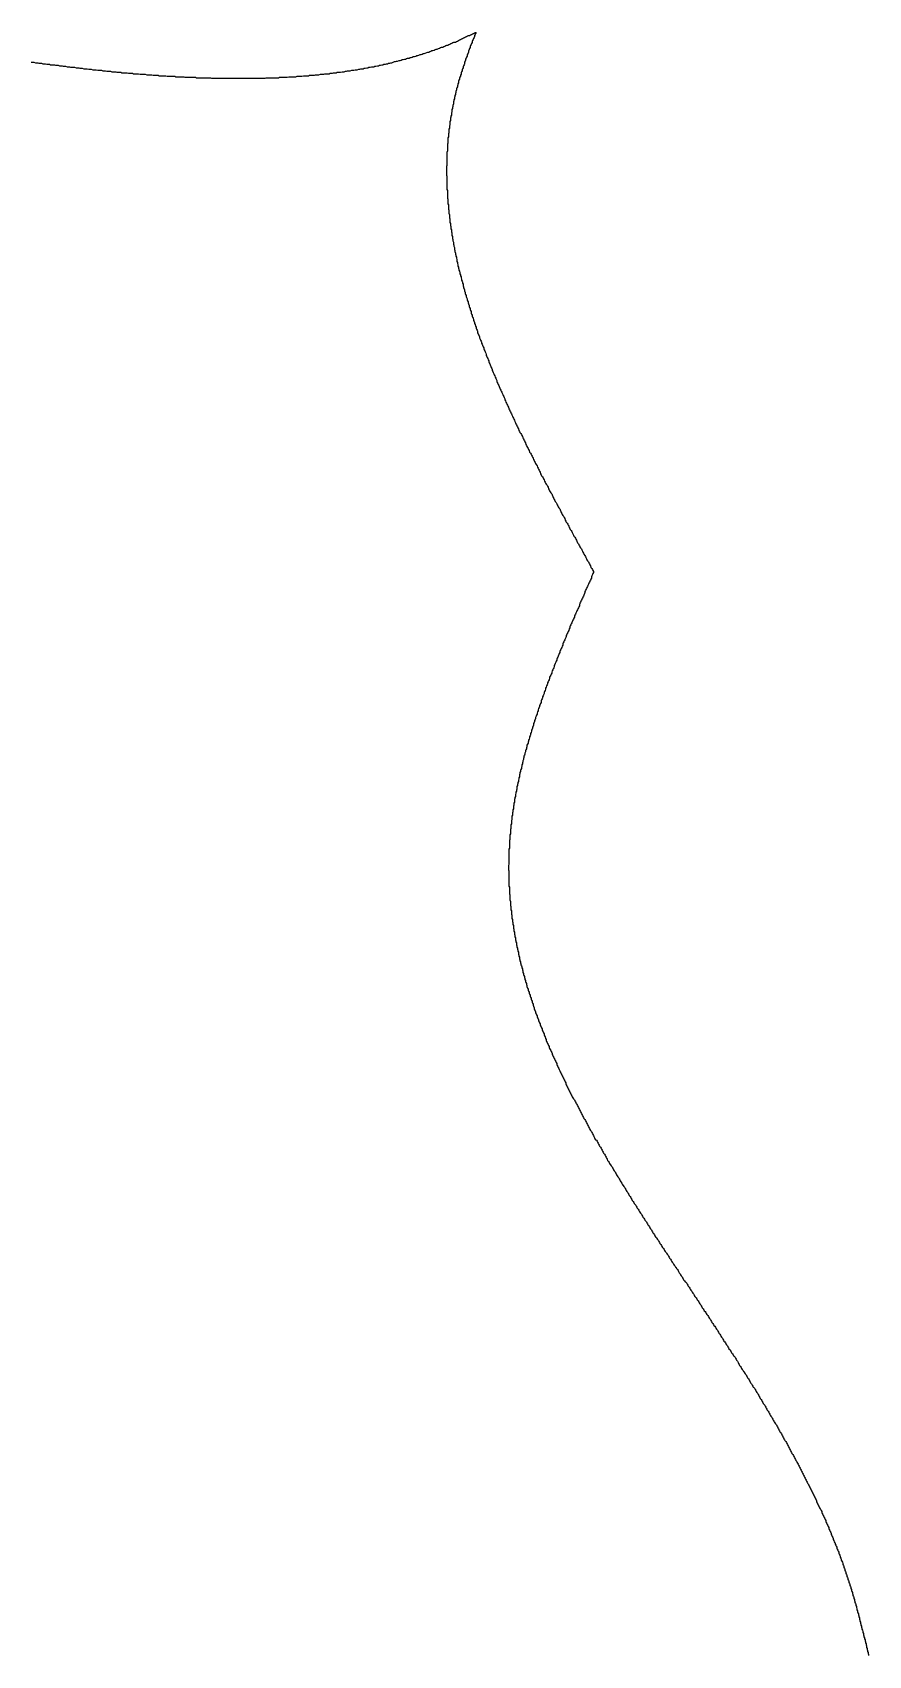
# Model space of a CAD drawing. Header units: millimetres. Extents: x 111 to 2999, y 81 to 1941.
# Drawn here: x 993.07 to 1009.67, y 370.06 to 402.28 of the extents above; entities that cross this region are included whole.
import ezdxf

# ---------------------------------------------------------------- set-up
doc = ezdxf.new("R2010")
doc.units = ezdxf.units.MM

msp = doc.modelspace()

# ---------------------------------------------------------------- linework, layer by layer
msp.add_polyline3d([(993.05, 401.693, 0), (993.08, 401.693, 0), (993.1, 401.693, 0), (993.13, 401.683, 0), (993.15, 401.683, 0), (993.18, 401.683, 0), (993.2, 401.673, 0), (993.23, 401.673, 0), (993.25, 401.673, 0), (993.28, 401.663, 0), (993.3, 401.663, 0), (993.33, 401.663, 0), (993.36, 401.653, 0), (993.38, 401.653, 0), (993.41, 401.653, 0), (993.43, 401.643, 0), (993.46, 401.643, 0), (993.48, 401.643, 0), (993.51, 401.643, 0), (993.53, 401.633, 0), (993.56, 401.633, 0), (993.58, 401.633, 0), (993.61, 401.623, 0), (993.63, 401.623, 0), (993.66, 401.623, 0), (993.68, 401.613, 0), (993.71, 401.613, 0), (993.73, 401.613, 0), (993.76, 401.603, 0), (993.78, 401.603, 0), (993.81, 401.603, 0), (993.83, 401.593, 0), (993.86, 401.593, 0), (993.89, 401.593, 0), (993.91, 401.593, 0), (993.94, 401.583, 0), (993.96, 401.583, 0), (993.99, 401.583, 0), (994.01, 401.573, 0), (994.04, 401.573, 0), (994.06, 401.573, 0), (994.09, 401.563, 0), (994.11, 401.563, 0), (994.14, 401.563, 0), (994.16, 401.563, 0), (994.19, 401.553, 0), (994.22, 401.553, 0), (994.24, 401.553, 0), (994.27, 401.543, 0), (994.29, 401.543, 0), (994.32, 401.543, 0), (994.34, 401.543, 0), (994.37, 401.533, 0), (994.39, 401.533, 0), (994.42, 401.533, 0), (994.44, 401.533, 0), (994.47, 401.523, 0), (994.5, 401.523, 0), (994.52, 401.523, 0), (994.55, 401.513, 0), (994.57, 401.513, 0), (994.6, 401.513, 0), (994.62, 401.513, 0), (994.65, 401.503, 0), (994.67, 401.503, 0), (994.7, 401.503, 0), (994.73, 401.503, 0), (994.75, 401.493, 0), (994.78, 401.493, 0), (994.8, 401.493, 0), (994.83, 401.493, 0), (994.85, 401.483, 0), (994.88, 401.483, 0), (994.9, 401.483, 0), (994.93, 401.483, 0), (994.95, 401.483, 0), (994.98, 401.473, 0), (995.01, 401.473, 0), (995.03, 401.473, 0), (995.06, 401.473, 0), (995.08, 401.463, 0), (995.11, 401.463, 0), (995.13, 401.463, 0), (995.16, 401.463, 0), (995.18, 401.463, 0), (995.21, 401.453, 0), (995.24, 401.453, 0), (995.26, 401.453, 0), (995.29, 401.453, 0), (995.31, 401.453, 0), (995.34, 401.443, 0), (995.36, 401.443, 0), (995.39, 401.443, 0), (995.41, 401.443, 0), (995.44, 401.443, 0), (995.47, 401.433, 0), (995.49, 401.433, 0), (995.52, 401.433, 0), (995.54, 401.433, 0), (995.57, 401.433, 0), (995.59, 401.423, 0), (995.62, 401.423, 0), (995.64, 401.423, 0), (995.67, 401.423, 0), (995.69, 401.423, 0), (995.72, 401.423, 0), (995.75, 401.413, 0), (995.77, 401.413, 0), (995.8, 401.413, 0), (995.82, 401.413, 0), (995.85, 401.413, 0), (995.87, 401.413, 0), (995.9, 401.413, 0), (995.92, 401.403, 0), (995.95, 401.403, 0), (995.98, 401.403, 0), (996, 401.403, 0), (996.03, 401.403, 0), (996.05, 401.403, 0), (996.08, 401.403, 0), (996.1, 401.393, 0), (996.13, 401.393, 0), (996.15, 401.393, 0), (996.18, 401.393, 0), (996.2, 401.393, 0), (996.23, 401.393, 0), (996.25, 401.393, 0), (996.28, 401.393, 0), (996.31, 401.393, 0), (996.33, 401.383, 0), (996.36, 401.383, 0), (996.38, 401.383, 0), (996.41, 401.383, 0), (996.43, 401.383, 0), (996.46, 401.383, 0), (996.48, 401.383, 0), (996.51, 401.383, 0), (996.53, 401.383, 0), (996.56, 401.383, 0), (996.58, 401.383, 0), (996.61, 401.383, 0), (996.63, 401.373, 0), (996.66, 401.373, 0), (996.69, 401.373, 0), (996.71, 401.373, 0), (996.74, 401.373, 0), (996.76, 401.373, 0), (996.79, 401.373, 0), (996.81, 401.373, 0), (996.84, 401.373, 0), (996.86, 401.373, 0), (996.89, 401.373, 0), (996.91, 401.373, 0), (996.94, 401.373, 0), (996.96, 401.373, 0), (996.99, 401.373, 0), (997.01, 401.373, 0), (997.04, 401.373, 0), (997.06, 401.373, 0), (997.09, 401.373, 0), (997.11, 401.373, 0), (997.14, 401.373, 0), (997.16, 401.373, 0), (997.19, 401.373, 0), (997.21, 401.373, 0), (997.24, 401.373, 0), (997.26, 401.373, 0), (997.29, 401.373, 0), (997.31, 401.373, 0), (997.34, 401.373, 0), (997.36, 401.373, 0), (997.39, 401.373, 0), (997.41, 401.373, 0), (997.44, 401.373, 0), (997.46, 401.373, 0), (997.49, 401.373, 0), (997.51, 401.373, 0), (997.54, 401.373, 0), (997.56, 401.373, 0), (997.59, 401.373, 0), (997.61, 401.373, 0), (997.64, 401.373, 0), (997.66, 401.373, 0), (997.69, 401.373, 0), (997.71, 401.383, 0), (997.74, 401.383, 0), (997.76, 401.383, 0), (997.79, 401.383, 0), (997.81, 401.383, 0), (997.84, 401.383, 0), (997.86, 401.383, 0), (997.89, 401.383, 0), (997.91, 401.383, 0), (997.93, 401.383, 0), (997.96, 401.383, 0), (997.98, 401.393, 0), (998.01, 401.393, 0), (998.03, 401.393, 0), (998.06, 401.393, 0), (998.08, 401.393, 0), (998.11, 401.393, 0), (998.13, 401.393, 0), (998.16, 401.403, 0), (998.18, 401.403, 0), (998.21, 401.403, 0), (998.23, 401.403, 0), (998.25, 401.403, 0), (998.28, 401.403, 0), (998.3, 401.403, 0), (998.33, 401.413, 0), (998.35, 401.413, 0), (998.38, 401.413, 0), (998.4, 401.413, 0), (998.42, 401.413, 0), (998.45, 401.423, 0), (998.47, 401.423, 0), (998.5, 401.423, 0), (998.52, 401.423, 0), (998.55, 401.423, 0), (998.57, 401.433, 0), (998.59, 401.433, 0), (998.62, 401.433, 0), (998.64, 401.433, 0), (998.67, 401.433, 0), (998.69, 401.443, 0), (998.72, 401.443, 0), (998.74, 401.443, 0), (998.76, 401.443, 0), (998.79, 401.453, 0), (998.81, 401.453, 0), (998.84, 401.453, 0), (998.86, 401.453, 0), (998.88, 401.463, 0), (998.91, 401.463, 0), (998.93, 401.463, 0), (998.96, 401.463, 0), (998.98, 401.473, 0), (999, 401.473, 0), (999.03, 401.473, 0), (999.05, 401.483, 0), (999.07, 401.483, 0), (999.1, 401.483, 0), (999.12, 401.493, 0), (999.15, 401.493, 0), (999.17, 401.493, 0), (999.19, 401.493, 0), (999.22, 401.503, 0), (999.24, 401.503, 0), (999.26, 401.503, 0), (999.29, 401.513, 0), (999.31, 401.513, 0), (999.33, 401.523, 0), (999.36, 401.523, 0), (999.38, 401.523, 0), (999.41, 401.533, 0), (999.43, 401.533, 0), (999.45, 401.533, 0), (999.48, 401.543, 0), (999.5, 401.543, 0), (999.52, 401.543, 0), (999.55, 401.553, 0), (999.57, 401.553, 0), (999.59, 401.563, 0), (999.62, 401.563, 0), (999.64, 401.563, 0), (999.66, 401.573, 0), (999.68, 401.573, 0), (999.71, 401.583, 0), (999.73, 401.583, 0), (999.75, 401.593, 0), (999.78, 401.593, 0), (999.8, 401.603, 0), (999.82, 401.603, 0), (999.85, 401.603, 0), (999.87, 401.613, 0), (999.89, 401.613, 0), (999.92, 401.623, 0), (999.94, 401.623, 0), (999.96, 401.633, 0), (999.98, 401.633, 0), (1000.01, 401.643, 0), (1000.03, 401.643, 0), (1000.05, 401.653, 0), (1000.08, 401.653, 0), (1000.1, 401.663, 0), (1000.12, 401.663, 0), (1000.14, 401.673, 0), (1000.17, 401.673, 0), (1000.19, 401.683, 0), (1000.21, 401.683, 0), (1000.23, 401.693, 0), (1000.26, 401.703, 0), (1000.28, 401.703, 0), (1000.3, 401.713, 0), (1000.32, 401.713, 0), (1000.35, 401.723, 0), (1000.37, 401.723, 0), (1000.39, 401.733, 0), (1000.41, 401.743, 0), (1000.43, 401.743, 0), (1000.46, 401.753, 0), (1000.48, 401.753, 0), (1000.5, 401.763, 0), (1000.52, 401.773, 0), (1000.55, 401.773, 0), (1000.57, 401.783, 0), (1000.59, 401.783, 0), (1000.61, 401.793, 0), (1000.63, 401.803, 0), (1000.66, 401.803, 0), (1000.68, 401.813, 0), (1000.7, 401.823, 0), (1000.72, 401.823, 0), (1000.74, 401.833, 0), (1000.77, 401.843, 0), (1000.79, 401.843, 0), (1000.81, 401.853, 0), (1000.83, 401.863, 0), (1000.85, 401.863, 0), (1000.87, 401.873, 0), (1000.9, 401.883, 0), (1000.92, 401.893, 0), (1000.94, 401.893, 0), (1000.96, 401.903, 0), (1000.98, 401.913, 0), (1001, 401.923, 0), (1001.02, 401.923, 0), (1001.05, 401.933, 0), (1001.07, 401.943, 0), (1001.09, 401.953, 0), (1001.11, 401.953, 0), (1001.13, 401.963, 0), (1001.15, 401.973, 0), (1001.17, 401.983, 0), (1001.19, 401.993, 0), (1001.22, 401.993, 0), (1001.24, 402.003, 0), (1001.26, 402.013, 0), (1001.28, 402.023, 0), (1001.3, 402.033, 0), (1001.32, 402.033, 0), (1001.34, 402.043, 0), (1001.36, 402.053, 0), (1001.38, 402.063, 0), (1001.4, 402.073, 0), (1001.42, 402.083, 0), (1001.44, 402.093, 0), (1001.47, 402.093, 0), (1001.49, 402.103, 0), (1001.51, 402.113, 0), (1001.53, 402.123, 0), (1001.55, 402.133, 0), (1001.57, 402.143, 0), (1001.59, 402.153, 0), (1001.61, 402.163, 0), (1001.63, 402.173, 0), (1001.65, 402.183, 0), (1001.67, 402.193, 0), (1001.69, 402.203, 0), (1001.71, 402.213, 0), (1001.73, 402.223, 0), (1001.75, 402.223, 0), (1001.77, 402.233, 0), (1001.79, 402.243, 0), (1001.81, 402.253, 0), (1001.83, 402.263, 0), (1001.85, 402.273, 0), (1001.87, 402.283, 0), (1001.88, 402.283, 0), (1001.87, 402.263, 0), (1001.86, 402.243, 0), (1001.85, 402.223, 0), (1001.85, 402.203, 0), (1001.84, 402.183, 0), (1001.83, 402.163, 0), (1001.82, 402.143, 0), (1001.81, 402.123, 0), (1001.8, 402.103, 0), (1001.8, 402.083, 0), (1001.79, 402.063, 0), (1001.78, 402.043, 0), (1001.77, 402.023, 0), (1001.76, 402.003, 0), (1001.76, 401.983, 0), (1001.75, 401.963, 0), (1001.74, 401.943, 0), (1001.73, 401.913, 0), (1001.73, 401.893, 0), (1001.72, 401.873, 0), (1001.71, 401.853, 0), (1001.7, 401.833, 0), (1001.7, 401.813, 0), (1001.69, 401.793, 0), (1001.68, 401.773, 0), (1001.67, 401.753, 0), (1001.67, 401.733, 0), (1001.66, 401.713, 0), (1001.65, 401.693, 0), (1001.65, 401.663, 0), (1001.64, 401.643, 0), (1001.63, 401.623, 0), (1001.62, 401.603, 0), (1001.62, 401.583, 0), (1001.61, 401.563, 0), (1001.6, 401.543, 0), (1001.6, 401.523, 0), (1001.59, 401.503, 0), (1001.58, 401.483, 0), (1001.58, 401.453, 0), (1001.57, 401.433, 0), (1001.57, 401.413, 0), (1001.56, 401.393, 0), (1001.55, 401.373, 0), (1001.55, 401.353, 0), (1001.54, 401.333, 0), (1001.53, 401.313, 0), (1001.53, 401.283, 0), (1001.52, 401.263, 0), (1001.52, 401.243, 0), (1001.51, 401.223, 0), (1001.51, 401.203, 0), (1001.5, 401.183, 0), (1001.49, 401.163, 0), (1001.49, 401.143, 0), (1001.48, 401.113, 0), (1001.48, 401.093, 0), (1001.47, 401.073, 0), (1001.47, 401.053, 0), (1001.46, 401.033, 0), (1001.46, 401.013, 0), (1001.45, 400.993, 0), (1001.45, 400.963, 0), (1001.44, 400.943, 0), (1001.44, 400.923, 0), (1001.43, 400.903, 0), (1001.43, 400.883, 0), (1001.43, 400.863, 0), (1001.42, 400.833, 0), (1001.42, 400.813, 0), (1001.41, 400.793, 0), (1001.41, 400.773, 0), (1001.4, 400.753, 0), (1001.4, 400.733, 0), (1001.4, 400.713, 0), (1001.39, 400.683, 0), (1001.39, 400.663, 0), (1001.39, 400.643, 0), (1001.38, 400.623, 0), (1001.38, 400.603, 0), (1001.37, 400.583, 0), (1001.37, 400.553, 0), (1001.37, 400.533, 0), (1001.36, 400.513, 0), (1001.36, 400.493, 0), (1001.36, 400.473, 0), (1001.36, 400.453, 0), (1001.35, 400.423, 0), (1001.35, 400.403, 0), (1001.35, 400.383, 0), (1001.34, 400.363, 0), (1001.34, 400.343, 0), (1001.34, 400.323, 0), (1001.34, 400.293, 0), (1001.33, 400.273, 0), (1001.33, 400.253, 0), (1001.33, 400.233, 0), (1001.33, 400.213, 0), (1001.32, 400.193, 0), (1001.32, 400.163, 0), (1001.32, 400.143, 0), (1001.32, 400.123, 0), (1001.32, 400.103, 0), (1001.32, 400.083, 0), (1001.31, 400.063, 0), (1001.31, 400.033, 0), (1001.31, 400.013, 0), (1001.31, 399.993, 0), (1001.31, 399.973, 0), (1001.31, 399.953, 0), (1001.31, 399.933, 0), (1001.3, 399.903, 0), (1001.3, 399.883, 0), (1001.3, 399.863, 0), (1001.3, 399.843, 0), (1001.3, 399.823, 0), (1001.3, 399.793, 0), (1001.3, 399.773, 0), (1001.3, 399.753, 0), (1001.3, 399.733, 0), (1001.3, 399.713, 0), (1001.3, 399.693, 0), (1001.3, 399.663, 0), (1001.3, 399.643, 0), (1001.29, 399.623, 0), (1001.29, 399.603, 0), (1001.29, 399.583, 0), (1001.29, 399.563, 0), (1001.29, 399.533, 0), (1001.29, 399.513, 0), (1001.29, 399.493, 0), (1001.29, 399.473, 0), (1001.29, 399.453, 0), (1001.3, 399.433, 0), (1001.3, 399.403, 0), (1001.3, 399.383, 0), (1001.3, 399.363, 0), (1001.3, 399.343, 0), (1001.3, 399.323, 0), (1001.3, 399.303, 0), (1001.3, 399.273, 0), (1001.3, 399.253, 0), (1001.3, 399.233, 0), (1001.3, 399.213, 0), (1001.3, 399.193, 0), (1001.3, 399.163, 0), (1001.31, 399.143, 0), (1001.31, 399.123, 0), (1001.31, 399.103, 0), (1001.31, 399.083, 0), (1001.31, 399.063, 0), (1001.31, 399.033, 0), (1001.31, 399.013, 0), (1001.31, 398.993, 0), (1001.32, 398.973, 0), (1001.32, 398.953, 0), (1001.32, 398.933, 0), (1001.32, 398.903, 0), (1001.32, 398.883, 0), (1001.33, 398.863, 0), (1001.33, 398.843, 0), (1001.33, 398.823, 0), (1001.33, 398.803, 0), (1001.33, 398.773, 0), (1001.34, 398.753, 0), (1001.34, 398.733, 0), (1001.34, 398.713, 0), (1001.34, 398.693, 0), (1001.35, 398.663, 0), (1001.35, 398.643, 0), (1001.35, 398.623, 0), (1001.35, 398.603, 0), (1001.36, 398.583, 0), (1001.36, 398.563, 0), (1001.36, 398.533, 0), (1001.36, 398.513, 0), (1001.37, 398.493, 0), (1001.37, 398.473, 0), (1001.37, 398.453, 0), (1001.38, 398.433, 0), (1001.38, 398.403, 0), (1001.38, 398.383, 0), (1001.39, 398.363, 0), (1001.39, 398.343, 0), (1001.39, 398.323, 0), (1001.4, 398.303, 0), (1001.4, 398.273, 0), (1001.4, 398.253, 0), (1001.41, 398.233, 0), (1001.41, 398.213, 0), (1001.41, 398.193, 0), (1001.42, 398.173, 0), (1001.42, 398.143, 0), (1001.43, 398.123, 0), (1001.43, 398.103, 0), (1001.43, 398.083, 0), (1001.44, 398.063, 0), (1001.44, 398.043, 0), (1001.45, 398.013, 0), (1001.45, 397.993, 0), (1001.45, 397.973, 0), (1001.46, 397.953, 0), (1001.46, 397.933, 0), (1001.47, 397.903, 0), (1001.47, 397.883, 0), (1001.48, 397.863, 0), (1001.48, 397.843, 0), (1001.49, 397.823, 0), (1001.49, 397.803, 0), (1001.5, 397.773, 0), (1001.5, 397.753, 0), (1001.5, 397.733, 0), (1001.51, 397.713, 0), (1001.51, 397.693, 0), (1001.52, 397.673, 0), (1001.52, 397.643, 0), (1001.53, 397.623, 0), (1001.53, 397.603, 0), (1001.54, 397.583, 0), (1001.54, 397.563, 0), (1001.55, 397.543, 0), (1001.56, 397.513, 0), (1001.56, 397.493, 0), (1001.57, 397.473, 0), (1001.57, 397.453, 0), (1001.58, 397.433, 0), (1001.58, 397.413, 0), (1001.59, 397.383, 0), (1001.59, 397.363, 0), (1001.6, 397.343, 0), (1001.61, 397.323, 0), (1001.61, 397.303, 0), (1001.62, 397.283, 0), (1001.62, 397.253, 0), (1001.63, 397.233, 0), (1001.63, 397.213, 0), (1001.64, 397.193, 0), (1001.65, 397.173, 0), (1001.65, 397.153, 0), (1001.66, 397.123, 0), (1001.66, 397.103, 0), (1001.67, 397.083, 0), (1001.68, 397.063, 0), (1001.68, 397.043, 0), (1001.69, 397.023, 0), (1001.7, 396.993, 0), (1001.7, 396.973, 0), (1001.71, 396.953, 0), (1001.72, 396.933, 0), (1001.72, 396.913, 0), (1001.73, 396.893, 0), (1001.74, 396.863, 0), (1001.74, 396.843, 0), (1001.75, 396.823, 0), (1001.76, 396.803, 0), (1001.76, 396.783, 0), (1001.77, 396.763, 0), (1001.78, 396.743, 0), (1001.78, 396.713, 0), (1001.79, 396.693, 0), (1001.8, 396.673, 0), (1001.8, 396.653, 0), (1001.81, 396.633, 0), (1001.82, 396.613, 0), (1001.83, 396.583, 0), (1001.83, 396.563, 0), (1001.84, 396.543, 0), (1001.85, 396.523, 0), (1001.85, 396.503, 0), (1001.86, 396.483, 0), (1001.87, 396.453, 0), (1001.88, 396.433, 0), (1001.88, 396.413, 0), (1001.89, 396.393, 0), (1001.9, 396.373, 0), (1001.91, 396.353, 0), (1001.91, 396.323, 0), (1001.92, 396.303, 0), (1001.93, 396.283, 0), (1001.94, 396.263, 0), (1001.95, 396.243, 0), (1001.95, 396.223, 0), (1001.96, 396.193, 0), (1001.97, 396.173, 0), (1001.98, 396.153, 0), (1001.99, 396.133, 0), (1001.99, 396.113, 0), (1002, 396.093, 0), (1002.01, 396.073, 0), (1002.02, 396.043, 0), (1002.03, 396.023, 0), (1002.03, 396.003, 0), (1002.04, 395.983, 0), (1002.05, 395.963, 0), (1002.06, 395.943, 0), (1002.07, 395.913, 0), (1002.08, 395.893, 0), (1002.08, 395.873, 0), (1002.09, 395.853, 0), (1002.1, 395.833, 0), (1002.11, 395.813, 0), (1002.12, 395.783, 0), (1002.13, 395.763, 0), (1002.13, 395.743, 0), (1002.14, 395.723, 0), (1002.15, 395.703, 0), (1002.16, 395.683, 0), (1002.17, 395.653, 0), (1002.18, 395.633, 0), (1002.19, 395.613, 0), (1002.2, 395.593, 0), (1002.2, 395.573, 0), (1002.21, 395.553, 0), (1002.22, 395.533, 0), (1002.23, 395.503, 0), (1002.24, 395.483, 0), (1002.25, 395.463, 0), (1002.26, 395.443, 0), (1002.27, 395.423, 0), (1002.28, 395.403, 0), (1002.29, 395.373, 0), (1002.29, 395.353, 0), (1002.3, 395.333, 0), (1002.31, 395.313, 0), (1002.32, 395.293, 0), (1002.33, 395.273, 0), (1002.34, 395.253, 0), (1002.35, 395.223, 0), (1002.36, 395.203, 0), (1002.37, 395.183, 0), (1002.38, 395.163, 0), (1002.39, 395.143, 0), (1002.4, 395.123, 0), (1002.41, 395.093, 0), (1002.42, 395.073, 0), (1002.43, 395.053, 0), (1002.44, 395.033, 0), (1002.45, 395.013, 0), (1002.45, 394.993, 0), (1002.46, 394.973, 0), (1002.47, 394.943, 0), (1002.48, 394.923, 0), (1002.49, 394.903, 0), (1002.5, 394.883, 0), (1002.51, 394.863, 0), (1002.52, 394.843, 0), (1002.53, 394.813, 0), (1002.54, 394.793, 0), (1002.55, 394.773, 0), (1002.56, 394.753, 0), (1002.57, 394.733, 0), (1002.58, 394.713, 0), (1002.59, 394.693, 0), (1002.6, 394.663, 0), (1002.61, 394.643, 0), (1002.62, 394.623, 0), (1002.63, 394.603, 0), (1002.64, 394.583, 0), (1002.65, 394.563, 0), (1002.66, 394.533, 0), (1002.67, 394.513, 0), (1002.68, 394.493, 0), (1002.69, 394.473, 0), (1002.7, 394.453, 0), (1002.71, 394.433, 0), (1002.72, 394.413, 0), (1002.73, 394.383, 0), (1002.74, 394.363, 0), (1002.75, 394.343, 0), (1002.77, 394.323, 0), (1002.78, 394.303, 0), (1002.79, 394.283, 0), (1002.8, 394.263, 0), (1002.81, 394.233, 0), (1002.82, 394.213, 0), (1002.83, 394.193, 0), (1002.84, 394.173, 0), (1002.85, 394.153, 0), (1002.86, 394.133, 0), (1002.87, 394.103, 0), (1002.88, 394.083, 0), (1002.89, 394.063, 0), (1002.9, 394.043, 0), (1002.91, 394.023, 0), (1002.92, 394.003, 0), (1002.93, 393.983, 0), (1002.94, 393.953, 0), (1002.96, 393.933, 0), (1002.97, 393.913, 0), (1002.98, 393.893, 0), (1002.99, 393.873, 0), (1003, 393.853, 0), (1003.01, 393.833, 0), (1003.02, 393.803, 0), (1003.03, 393.783, 0), (1003.04, 393.763, 0), (1003.05, 393.743, 0), (1003.06, 393.723, 0), (1003.07, 393.703, 0), (1003.09, 393.683, 0), (1003.1, 393.653, 0), (1003.11, 393.633, 0), (1003.12, 393.613, 0), (1003.13, 393.593, 0), (1003.14, 393.573, 0), (1003.15, 393.553, 0), (1003.16, 393.523, 0), (1003.17, 393.503, 0), (1003.18, 393.483, 0), (1003.2, 393.463, 0), (1003.21, 393.443, 0), (1003.22, 393.423, 0), (1003.23, 393.403, 0), (1003.24, 393.373, 0), (1003.25, 393.353, 0), (1003.26, 393.333, 0), (1003.27, 393.313, 0), (1003.29, 393.293, 0), (1003.3, 393.273, 0), (1003.31, 393.253, 0), (1003.32, 393.223, 0), (1003.33, 393.203, 0), (1003.34, 393.183, 0), (1003.35, 393.163, 0), (1003.36, 393.143, 0), (1003.38, 393.123, 0), (1003.39, 393.103, 0), (1003.4, 393.073, 0), (1003.41, 393.053, 0), (1003.42, 393.033, 0), (1003.43, 393.013, 0), (1003.44, 392.993, 0), (1003.45, 392.973, 0), (1003.47, 392.953, 0), (1003.48, 392.923, 0), (1003.49, 392.903, 0), (1003.5, 392.883, 0), (1003.51, 392.863, 0), (1003.52, 392.843, 0), (1003.54, 392.823, 0), (1003.55, 392.803, 0), (1003.56, 392.773, 0), (1003.57, 392.753, 0), (1003.58, 392.733, 0), (1003.59, 392.713, 0), (1003.6, 392.693, 0), (1003.62, 392.673, 0), (1003.63, 392.653, 0), (1003.64, 392.633, 0), (1003.65, 392.603, 0), (1003.66, 392.583, 0), (1003.67, 392.563, 0), (1003.69, 392.543, 0), (1003.7, 392.523, 0), (1003.71, 392.503, 0), (1003.72, 392.483, 0), (1003.73, 392.453, 0), (1003.74, 392.433, 0), (1003.75, 392.413, 0), (1003.77, 392.393, 0), (1003.78, 392.373, 0), (1003.79, 392.353, 0), (1003.8, 392.333, 0), (1003.81, 392.303, 0), (1003.82, 392.283, 0), (1003.84, 392.263, 0), (1003.85, 392.243, 0), (1003.86, 392.223, 0), (1003.87, 392.203, 0), (1003.88, 392.183, 0), (1003.89, 392.153, 0), (1003.91, 392.133, 0), (1003.92, 392.113, 0), (1003.93, 392.093, 0), (1003.94, 392.073, 0), (1003.95, 392.053, 0), (1003.97, 392.033, 0), (1003.98, 392.013, 0), (1003.99, 391.983, 0), (1004, 391.963, 0), (1004.01, 391.943, 0), (1004.02, 391.923, 0), (1004.04, 391.903, 0), (1004.05, 391.883, 0), (1004.06, 391.863, 0), (1004.07, 391.833, 0), (1004.08, 391.813, 0), (1004.09, 391.793, 0), (1004.11, 391.773, 0), (1004.12, 391.753, 0), (1004.13, 391.733, 0), (1004.14, 391.713, 0), (1004.15, 391.693, 0), (1004.16, 391.663, 0), (1004.18, 391.643, 0), (1004.19, 391.623, 0), (1004.2, 391.603, 0), (1004.21, 391.583, 0), (1004.21, 391.563, 0), (1004.2, 391.543, 0), (1004.19, 391.523, 0), (1004.18, 391.493, 0), (1004.17, 391.473, 0), (1004.17, 391.453, 0), (1004.16, 391.433, 0), (1004.15, 391.413, 0), (1004.14, 391.393, 0), (1004.13, 391.373, 0), (1004.12, 391.353, 0), (1004.11, 391.333, 0), (1004.1, 391.303, 0), (1004.09, 391.283, 0), (1004.08, 391.263, 0), (1004.07, 391.243, 0), (1004.06, 391.223, 0), (1004.05, 391.203, 0), (1004.04, 391.183, 0), (1004.04, 391.163, 0), (1004.03, 391.143, 0), (1004.02, 391.113, 0), (1004.01, 391.093, 0), (1004, 391.073, 0), (1003.99, 391.053, 0), (1003.98, 391.033, 0), (1003.97, 391.013, 0), (1003.96, 390.993, 0), (1003.95, 390.973, 0), (1003.94, 390.953, 0), (1003.93, 390.923, 0), (1003.93, 390.903, 0), (1003.92, 390.883, 0), (1003.91, 390.863, 0), (1003.9, 390.843, 0), (1003.89, 390.823, 0), (1003.88, 390.803, 0), (1003.87, 390.783, 0), (1003.86, 390.753, 0), (1003.85, 390.733, 0), (1003.84, 390.713, 0), (1003.83, 390.693, 0), (1003.83, 390.673, 0), (1003.82, 390.653, 0), (1003.81, 390.633, 0), (1003.8, 390.613, 0), (1003.79, 390.583, 0), (1003.78, 390.563, 0), (1003.77, 390.543, 0), (1003.76, 390.523, 0), (1003.75, 390.503, 0), (1003.74, 390.483, 0), (1003.74, 390.463, 0), (1003.73, 390.443, 0), (1003.72, 390.413, 0), (1003.71, 390.393, 0), (1003.7, 390.373, 0), (1003.69, 390.353, 0), (1003.68, 390.333, 0), (1003.67, 390.313, 0), (1003.67, 390.293, 0), (1003.66, 390.273, 0), (1003.65, 390.243, 0), (1003.64, 390.223, 0), (1003.63, 390.203, 0), (1003.62, 390.183, 0), (1003.61, 390.163, 0), (1003.6, 390.143, 0), (1003.6, 390.123, 0), (1003.59, 390.103, 0), (1003.58, 390.073, 0), (1003.57, 390.053, 0), (1003.56, 390.033, 0), (1003.55, 390.013, 0), (1003.54, 389.993, 0), (1003.54, 389.973, 0), (1003.53, 389.953, 0), (1003.52, 389.933, 0), (1003.51, 389.903, 0), (1003.5, 389.883, 0), (1003.49, 389.863, 0), (1003.48, 389.843, 0), (1003.48, 389.823, 0), (1003.47, 389.803, 0), (1003.46, 389.783, 0), (1003.45, 389.753, 0), (1003.44, 389.733, 0), (1003.43, 389.713, 0), (1003.43, 389.693, 0), (1003.42, 389.673, 0), (1003.41, 389.653, 0), (1003.4, 389.633, 0), (1003.39, 389.613, 0), (1003.38, 389.583, 0), (1003.38, 389.563, 0), (1003.37, 389.543, 0), (1003.36, 389.523, 0), (1003.35, 389.503, 0), (1003.34, 389.483, 0), (1003.34, 389.463, 0), (1003.33, 389.433, 0), (1003.32, 389.413, 0), (1003.31, 389.393, 0), (1003.3, 389.373, 0), (1003.3, 389.353, 0), (1003.29, 389.333, 0), (1003.28, 389.313, 0), (1003.27, 389.283, 0), (1003.26, 389.263, 0), (1003.26, 389.243, 0), (1003.25, 389.223, 0), (1003.24, 389.203, 0), (1003.23, 389.183, 0), (1003.23, 389.163, 0), (1003.22, 389.133, 0), (1003.21, 389.113, 0), (1003.2, 389.093, 0), (1003.2, 389.073, 0), (1003.19, 389.053, 0), (1003.18, 389.033, 0), (1003.17, 389.013, 0), (1003.17, 388.983, 0), (1003.16, 388.963, 0), (1003.15, 388.943, 0), (1003.14, 388.923, 0), (1003.14, 388.903, 0), (1003.13, 388.883, 0), (1003.12, 388.863, 0), (1003.11, 388.833, 0), (1003.11, 388.813, 0), (1003.1, 388.793, 0), (1003.09, 388.773, 0), (1003.09, 388.753, 0), (1003.08, 388.733, 0), (1003.07, 388.713, 0), (1003.06, 388.683, 0), (1003.06, 388.663, 0), (1003.05, 388.643, 0), (1003.04, 388.623, 0), (1003.04, 388.603, 0), (1003.03, 388.583, 0), (1003.02, 388.563, 0), (1003.02, 388.533, 0), (1003.01, 388.513, 0), (1003, 388.493, 0), (1003, 388.473, 0), (1002.99, 388.453, 0), (1002.98, 388.433, 0), (1002.98, 388.413, 0), (1002.97, 388.383, 0), (1002.96, 388.363, 0), (1002.96, 388.343, 0), (1002.95, 388.323, 0), (1002.94, 388.303, 0), (1002.94, 388.283, 0), (1002.93, 388.253, 0), (1002.92, 388.233, 0), (1002.92, 388.213, 0), (1002.91, 388.193, 0), (1002.91, 388.173, 0), (1002.9, 388.153, 0), (1002.89, 388.133, 0), (1002.89, 388.103, 0), (1002.88, 388.083, 0), (1002.88, 388.063, 0), (1002.87, 388.043, 0), (1002.86, 388.023, 0), (1002.86, 388.003, 0), (1002.85, 387.973, 0), (1002.85, 387.953, 0), (1002.84, 387.933, 0), (1002.83, 387.913, 0), (1002.83, 387.893, 0), (1002.82, 387.873, 0), (1002.82, 387.853, 0), (1002.81, 387.823, 0), (1002.81, 387.803, 0), (1002.8, 387.783, 0), (1002.8, 387.763, 0), (1002.79, 387.743, 0), (1002.79, 387.723, 0), (1002.78, 387.693, 0), (1002.78, 387.673, 0), (1002.77, 387.653, 0), (1002.76, 387.633, 0), (1002.76, 387.613, 0), (1002.75, 387.593, 0), (1002.75, 387.563, 0), (1002.74, 387.543, 0), (1002.74, 387.523, 0), (1002.74, 387.503, 0), (1002.73, 387.483, 0), (1002.73, 387.463, 0), (1002.72, 387.443, 0), (1002.72, 387.413, 0), (1002.71, 387.393, 0), (1002.71, 387.373, 0), (1002.7, 387.353, 0), (1002.7, 387.333, 0), (1002.69, 387.313, 0), (1002.69, 387.283, 0), (1002.69, 387.263, 0), (1002.68, 387.243, 0), (1002.68, 387.223, 0), (1002.67, 387.203, 0), (1002.67, 387.183, 0), (1002.66, 387.153, 0), (1002.66, 387.133, 0), (1002.66, 387.113, 0), (1002.65, 387.093, 0), (1002.65, 387.073, 0), (1002.64, 387.053, 0), (1002.64, 387.023, 0), (1002.64, 387.003, 0), (1002.63, 386.983, 0), (1002.63, 386.963, 0), (1002.63, 386.943, 0), (1002.62, 386.923, 0), (1002.62, 386.893, 0), (1002.62, 386.873, 0), (1002.61, 386.853, 0), (1002.61, 386.833, 0), (1002.61, 386.813, 0), (1002.6, 386.793, 0), (1002.6, 386.763, 0), (1002.6, 386.743, 0), (1002.59, 386.723, 0), (1002.59, 386.703, 0), (1002.59, 386.683, 0), (1002.59, 386.663, 0), (1002.58, 386.633, 0), (1002.58, 386.613, 0), (1002.58, 386.593, 0), (1002.58, 386.573, 0), (1002.57, 386.553, 0), (1002.57, 386.533, 0), (1002.57, 386.503, 0), (1002.57, 386.483, 0), (1002.56, 386.463, 0), (1002.56, 386.443, 0), (1002.56, 386.423, 0), (1002.56, 386.403, 0), (1002.56, 386.373, 0), (1002.55, 386.353, 0), (1002.55, 386.333, 0), (1002.55, 386.313, 0), (1002.55, 386.293, 0), (1002.55, 386.263, 0), (1002.54, 386.243, 0), (1002.54, 386.223, 0), (1002.54, 386.203, 0), (1002.54, 386.183, 0), (1002.54, 386.163, 0), (1002.54, 386.133, 0), (1002.54, 386.113, 0), (1002.54, 386.093, 0), (1002.53, 386.073, 0), (1002.53, 386.053, 0), (1002.53, 386.033, 0), (1002.53, 386.003, 0), (1002.53, 385.983, 0), (1002.53, 385.963, 0), (1002.53, 385.943, 0), (1002.53, 385.923, 0), (1002.53, 385.903, 0), (1002.53, 385.873, 0), (1002.53, 385.853, 0), (1002.53, 385.833, 0), (1002.53, 385.813, 0), (1002.53, 385.793, 0), (1002.53, 385.773, 0), (1002.52, 385.743, 0), (1002.52, 385.723, 0), (1002.52, 385.703, 0), (1002.52, 385.683, 0), (1002.52, 385.663, 0), (1002.53, 385.643, 0), (1002.53, 385.613, 0), (1002.53, 385.593, 0), (1002.53, 385.573, 0), (1002.53, 385.553, 0), (1002.53, 385.533, 0), (1002.53, 385.513, 0), (1002.53, 385.483, 0), (1002.53, 385.463, 0), (1002.53, 385.443, 0), (1002.53, 385.423, 0), (1002.53, 385.403, 0), (1002.53, 385.383, 0), (1002.53, 385.363, 0), (1002.53, 385.333, 0), (1002.54, 385.313, 0), (1002.54, 385.293, 0), (1002.54, 385.273, 0), (1002.54, 385.253, 0), (1002.54, 385.233, 0), (1002.54, 385.213, 0), (1002.54, 385.183, 0), (1002.55, 385.163, 0), (1002.55, 385.143, 0), (1002.55, 385.123, 0), (1002.55, 385.103, 0), (1002.55, 385.083, 0), (1002.55, 385.063, 0), (1002.56, 385.033, 0), (1002.56, 385.013, 0), (1002.56, 384.993, 0), (1002.56, 384.973, 0), (1002.56, 384.953, 0), (1002.57, 384.933, 0), (1002.57, 384.913, 0), (1002.57, 384.893, 0), (1002.57, 384.863, 0), (1002.58, 384.843, 0), (1002.58, 384.823, 0), (1002.58, 384.803, 0), (1002.58, 384.783, 0), (1002.59, 384.763, 0), (1002.59, 384.743, 0), (1002.59, 384.723, 0), (1002.59, 384.693, 0), (1002.6, 384.673, 0), (1002.6, 384.653, 0), (1002.6, 384.633, 0), (1002.61, 384.613, 0), (1002.61, 384.593, 0), (1002.61, 384.573, 0), (1002.62, 384.553, 0), (1002.62, 384.523, 0), (1002.62, 384.503, 0), (1002.63, 384.483, 0), (1002.63, 384.463, 0), (1002.63, 384.443, 0), (1002.64, 384.423, 0), (1002.64, 384.403, 0), (1002.64, 384.383, 0), (1002.65, 384.363, 0), (1002.65, 384.333, 0), (1002.66, 384.313, 0), (1002.66, 384.293, 0), (1002.66, 384.273, 0), (1002.67, 384.253, 0), (1002.67, 384.233, 0), (1002.68, 384.213, 0), (1002.68, 384.193, 0), (1002.68, 384.173, 0), (1002.69, 384.153, 0), (1002.69, 384.123, 0), (1002.7, 384.103, 0), (1002.7, 384.083, 0), (1002.71, 384.063, 0), (1002.71, 384.043, 0), (1002.72, 384.023, 0), (1002.72, 384.003, 0), (1002.72, 383.983, 0), (1002.73, 383.963, 0), (1002.73, 383.943, 0), (1002.74, 383.923, 0), (1002.74, 383.893, 0), (1002.75, 383.873, 0), (1002.75, 383.853, 0), (1002.76, 383.833, 0), (1002.76, 383.813, 0), (1002.77, 383.793, 0), (1002.77, 383.773, 0), (1002.78, 383.753, 0), (1002.79, 383.733, 0), (1002.79, 383.713, 0), (1002.8, 383.693, 0), (1002.8, 383.673, 0), (1002.81, 383.653, 0), (1002.81, 383.623, 0), (1002.82, 383.603, 0), (1002.82, 383.583, 0), (1002.83, 383.563, 0), (1002.84, 383.543, 0), (1002.84, 383.523, 0), (1002.85, 383.503, 0), (1002.85, 383.483, 0), (1002.86, 383.463, 0), (1002.86, 383.443, 0), (1002.87, 383.423, 0), (1002.88, 383.403, 0), (1002.88, 383.383, 0), (1002.89, 383.363, 0), (1002.89, 383.343, 0), (1002.9, 383.313, 0), (1002.91, 383.293, 0), (1002.91, 383.273, 0), (1002.92, 383.253, 0), (1002.93, 383.233, 0), (1002.93, 383.213, 0), (1002.94, 383.193, 0), (1002.95, 383.173, 0), (1002.95, 383.153, 0), (1002.96, 383.133, 0), (1002.97, 383.113, 0), (1002.97, 383.093, 0), (1002.98, 383.073, 0), (1002.99, 383.053, 0), (1002.99, 383.033, 0), (1003, 383.013, 0), (1003.01, 382.993, 0), (1003.01, 382.973, 0), (1003.02, 382.953, 0), (1003.03, 382.923, 0), (1003.03, 382.903, 0), (1003.04, 382.883, 0), (1003.05, 382.863, 0), (1003.06, 382.843, 0), (1003.06, 382.823, 0), (1003.07, 382.803, 0), (1003.08, 382.783, 0), (1003.09, 382.763, 0), (1003.09, 382.743, 0), (1003.1, 382.723, 0), (1003.11, 382.703, 0), (1003.12, 382.683, 0), (1003.12, 382.663, 0), (1003.13, 382.643, 0), (1003.14, 382.623, 0), (1003.15, 382.603, 0), (1003.15, 382.583, 0), (1003.16, 382.563, 0), (1003.17, 382.543, 0), (1003.18, 382.523, 0), (1003.19, 382.503, 0), (1003.19, 382.483, 0), (1003.2, 382.463, 0), (1003.21, 382.443, 0), (1003.22, 382.423, 0), (1003.23, 382.403, 0), (1003.23, 382.383, 0), (1003.24, 382.363, 0), (1003.25, 382.343, 0), (1003.26, 382.313, 0), (1003.27, 382.293, 0), (1003.27, 382.273, 0), (1003.28, 382.253, 0), (1003.29, 382.233, 0), (1003.3, 382.213, 0), (1003.31, 382.193, 0), (1003.32, 382.173, 0), (1003.33, 382.153, 0), (1003.33, 382.133, 0), (1003.34, 382.113, 0), (1003.35, 382.093, 0), (1003.36, 382.073, 0), (1003.37, 382.053, 0), (1003.38, 382.033, 0), (1003.39, 382.013, 0), (1003.39, 381.993, 0), (1003.4, 381.973, 0), (1003.41, 381.953, 0), (1003.42, 381.933, 0), (1003.43, 381.913, 0), (1003.44, 381.893, 0), (1003.45, 381.873, 0), (1003.46, 381.853, 0), (1003.47, 381.833, 0), (1003.48, 381.813, 0), (1003.48, 381.793, 0), (1003.49, 381.773, 0), (1003.5, 381.753, 0), (1003.51, 381.733, 0), (1003.52, 381.713, 0), (1003.53, 381.693, 0), (1003.54, 381.673, 0), (1003.55, 381.653, 0), (1003.56, 381.633, 0), (1003.57, 381.613, 0), (1003.58, 381.593, 0), (1003.59, 381.573, 0), (1003.6, 381.553, 0), (1003.61, 381.533, 0), (1003.62, 381.513, 0), (1003.63, 381.493, 0), (1003.64, 381.473, 0), (1003.65, 381.453, 0), (1003.66, 381.433, 0), (1003.66, 381.413, 0), (1003.67, 381.393, 0), (1003.68, 381.373, 0), (1003.69, 381.353, 0), (1003.7, 381.333, 0), (1003.71, 381.313, 0), (1003.72, 381.293, 0), (1003.73, 381.273, 0), (1003.74, 381.253, 0), (1003.75, 381.233, 0), (1003.76, 381.213, 0), (1003.77, 381.193, 0), (1003.78, 381.173, 0), (1003.79, 381.153, 0), (1003.8, 381.133, 0), (1003.81, 381.113, 0), (1003.83, 381.093, 0), (1003.84, 381.073, 0), (1003.85, 381.053, 0), (1003.86, 381.033, 0), (1003.87, 381.013, 0), (1003.88, 381.003, 0), (1003.89, 380.983, 0), (1003.9, 380.963, 0), (1003.91, 380.943, 0), (1003.92, 380.923, 0), (1003.93, 380.903, 0), (1003.94, 380.883, 0), (1003.95, 380.863, 0), (1003.96, 380.843, 0), (1003.97, 380.823, 0), (1003.98, 380.803, 0), (1003.99, 380.783, 0), (1004, 380.763, 0), (1004.01, 380.743, 0), (1004.02, 380.723, 0), (1004.04, 380.703, 0), (1004.05, 380.683, 0), (1004.06, 380.663, 0), (1004.07, 380.643, 0), (1004.08, 380.623, 0), (1004.09, 380.603, 0), (1004.1, 380.583, 0), (1004.11, 380.563, 0), (1004.12, 380.543, 0), (1004.13, 380.523, 0), (1004.14, 380.503, 0), (1004.15, 380.483, 0), (1004.17, 380.463, 0), (1004.18, 380.443, 0), (1004.19, 380.423, 0), (1004.2, 380.403, 0), (1004.21, 380.383, 0), (1004.22, 380.363, 0), (1004.23, 380.343, 0), (1004.24, 380.323, 0), (1004.25, 380.303, 0), (1004.27, 380.293, 0), (1004.28, 380.273, 0), (1004.29, 380.253, 0), (1004.3, 380.233, 0), (1004.31, 380.213, 0), (1004.32, 380.193, 0), (1004.33, 380.173, 0), (1004.35, 380.153, 0), (1004.36, 380.133, 0), (1004.37, 380.113, 0), (1004.38, 380.093, 0), (1004.39, 380.073, 0), (1004.4, 380.053, 0), (1004.41, 380.033, 0), (1004.43, 380.013, 0), (1004.44, 379.993, 0), (1004.45, 379.973, 0), (1004.46, 379.953, 0), (1004.47, 379.933, 0), (1004.48, 379.913, 0), (1004.49, 379.893, 0), (1004.51, 379.873, 0), (1004.52, 379.853, 0), (1004.53, 379.833, 0), (1004.54, 379.813, 0), (1004.55, 379.803, 0), (1004.56, 379.783, 0), (1004.58, 379.763, 0), (1004.59, 379.743, 0), (1004.6, 379.723, 0), (1004.61, 379.703, 0), (1004.62, 379.683, 0), (1004.64, 379.663, 0), (1004.65, 379.643, 0), (1004.66, 379.623, 0), (1004.67, 379.603, 0), (1004.68, 379.583, 0), (1004.69, 379.563, 0), (1004.71, 379.543, 0), (1004.72, 379.523, 0), (1004.73, 379.503, 0), (1004.74, 379.483, 0), (1004.75, 379.463, 0), (1004.77, 379.443, 0), (1004.78, 379.423, 0), (1004.79, 379.403, 0), (1004.8, 379.393, 0), (1004.81, 379.373, 0), (1004.83, 379.353, 0), (1004.84, 379.333, 0), (1004.85, 379.313, 0), (1004.86, 379.293, 0), (1004.87, 379.273, 0), (1004.89, 379.253, 0), (1004.9, 379.233, 0), (1004.91, 379.213, 0), (1004.92, 379.193, 0), (1004.94, 379.173, 0), (1004.95, 379.153, 0), (1004.96, 379.133, 0), (1004.97, 379.113, 0), (1004.98, 379.093, 0), (1005, 379.073, 0), (1005.01, 379.053, 0), (1005.02, 379.033, 0), (1005.03, 379.023, 0), (1005.05, 379.003, 0), (1005.06, 378.983, 0), (1005.07, 378.963, 0), (1005.08, 378.943, 0), (1005.1, 378.923, 0), (1005.11, 378.903, 0), (1005.12, 378.883, 0), (1005.13, 378.863, 0), (1005.14, 378.843, 0), (1005.16, 378.823, 0), (1005.17, 378.803, 0), (1005.18, 378.783, 0), (1005.19, 378.763, 0), (1005.21, 378.743, 0), (1005.22, 378.723, 0), (1005.23, 378.703, 0), (1005.24, 378.693, 0), (1005.26, 378.673, 0), (1005.27, 378.653, 0), (1005.28, 378.633, 0), (1005.29, 378.613, 0), (1005.31, 378.593, 0), (1005.32, 378.573, 0), (1005.33, 378.553, 0), (1005.34, 378.533, 0), (1005.36, 378.513, 0), (1005.37, 378.493, 0), (1005.38, 378.473, 0), (1005.39, 378.453, 0), (1005.41, 378.433, 0), (1005.42, 378.413, 0), (1005.43, 378.393, 0), (1005.44, 378.373, 0), (1005.46, 378.363, 0), (1005.47, 378.343, 0), (1005.48, 378.323, 0), (1005.5, 378.303, 0), (1005.51, 378.283, 0), (1005.52, 378.263, 0), (1005.53, 378.243, 0), (1005.55, 378.223, 0), (1005.56, 378.203, 0), (1005.57, 378.183, 0), (1005.58, 378.163, 0), (1005.6, 378.143, 0), (1005.61, 378.123, 0), (1005.62, 378.103, 0), (1005.63, 378.083, 0), (1005.65, 378.063, 0), (1005.66, 378.053, 0), (1005.67, 378.033, 0), (1005.69, 378.013, 0), (1005.7, 377.993, 0), (1005.71, 377.973, 0), (1005.72, 377.953, 0), (1005.74, 377.933, 0), (1005.75, 377.913, 0), (1005.76, 377.893, 0), (1005.77, 377.873, 0), (1005.79, 377.853, 0), (1005.8, 377.833, 0), (1005.81, 377.813, 0), (1005.83, 377.793, 0), (1005.84, 377.773, 0), (1005.85, 377.763, 0), (1005.86, 377.743, 0), (1005.88, 377.723, 0), (1005.89, 377.703, 0), (1005.9, 377.683, 0), (1005.91, 377.663, 0), (1005.93, 377.643, 0), (1005.94, 377.623, 0), (1005.95, 377.603, 0), (1005.97, 377.583, 0), (1005.98, 377.563, 0), (1005.99, 377.543, 0), (1006, 377.523, 0), (1006.02, 377.503, 0), (1006.03, 377.483, 0), (1006.04, 377.473, 0), (1006.06, 377.453, 0), (1006.07, 377.433, 0), (1006.08, 377.413, 0), (1006.09, 377.393, 0), (1006.11, 377.373, 0), (1006.12, 377.353, 0), (1006.13, 377.333, 0), (1006.14, 377.313, 0), (1006.16, 377.293, 0), (1006.17, 377.273, 0), (1006.18, 377.253, 0), (1006.2, 377.233, 0), (1006.21, 377.213, 0), (1006.22, 377.193, 0), (1006.23, 377.183, 0), (1006.25, 377.163, 0), (1006.26, 377.143, 0), (1006.27, 377.123, 0), (1006.29, 377.103, 0), (1006.3, 377.083, 0), (1006.31, 377.063, 0), (1006.32, 377.043, 0), (1006.34, 377.023, 0), (1006.35, 377.003, 0), (1006.36, 376.983, 0), (1006.37, 376.963, 0), (1006.39, 376.943, 0), (1006.4, 376.923, 0), (1006.41, 376.903, 0), (1006.43, 376.893, 0), (1006.44, 376.873, 0), (1006.45, 376.853, 0), (1006.46, 376.833, 0), (1006.48, 376.813, 0), (1006.49, 376.793, 0), (1006.5, 376.773, 0), (1006.51, 376.753, 0), (1006.53, 376.733, 0), (1006.54, 376.713, 0), (1006.55, 376.693, 0), (1006.56, 376.673, 0), (1006.58, 376.653, 0), (1006.59, 376.633, 0), (1006.6, 376.613, 0), (1006.62, 376.603, 0), (1006.63, 376.583, 0), (1006.64, 376.563, 0), (1006.65, 376.543, 0), (1006.67, 376.523, 0), (1006.68, 376.503, 0), (1006.69, 376.483, 0), (1006.7, 376.463, 0), (1006.72, 376.443, 0), (1006.73, 376.423, 0), (1006.74, 376.403, 0), (1006.75, 376.383, 0), (1006.77, 376.363, 0), (1006.78, 376.343, 0), (1006.79, 376.323, 0), (1006.8, 376.303, 0), (1006.82, 376.293, 0), (1006.83, 376.273, 0), (1006.84, 376.253, 0), (1006.85, 376.233, 0), (1006.87, 376.213, 0), (1006.88, 376.193, 0), (1006.89, 376.173, 0), (1006.9, 376.153, 0), (1006.92, 376.133, 0), (1006.93, 376.113, 0), (1006.94, 376.093, 0), (1006.95, 376.073, 0), (1006.97, 376.053, 0), (1006.98, 376.033, 0), (1006.99, 376.013, 0), (1007, 376.003, 0), (1007.02, 375.983, 0), (1007.03, 375.963, 0), (1007.04, 375.943, 0), (1007.05, 375.923, 0), (1007.07, 375.903, 0), (1007.08, 375.883, 0), (1007.09, 375.863, 0), (1007.1, 375.843, 0), (1007.11, 375.823, 0), (1007.13, 375.803, 0), (1007.14, 375.783, 0), (1007.15, 375.763, 0), (1007.16, 375.743, 0), (1007.18, 375.723, 0), (1007.19, 375.703, 0), (1007.2, 375.693, 0), (1007.21, 375.673, 0), (1007.22, 375.653, 0), (1007.24, 375.633, 0), (1007.25, 375.613, 0), (1007.26, 375.593, 0), (1007.27, 375.573, 0), (1007.29, 375.553, 0), (1007.3, 375.533, 0), (1007.31, 375.513, 0), (1007.32, 375.493, 0), (1007.33, 375.473, 0), (1007.35, 375.453, 0), (1007.36, 375.433, 0), (1007.37, 375.413, 0), (1007.38, 375.393, 0), (1007.39, 375.383, 0), (1007.41, 375.363, 0), (1007.42, 375.343, 0), (1007.43, 375.323, 0), (1007.44, 375.303, 0), (1007.45, 375.283, 0), (1007.47, 375.263, 0), (1007.48, 375.243, 0), (1007.49, 375.223, 0), (1007.5, 375.203, 0), (1007.51, 375.183, 0), (1007.52, 375.163, 0), (1007.54, 375.143, 0), (1007.55, 375.123, 0), (1007.56, 375.103, 0), (1007.57, 375.083, 0), (1007.58, 375.063, 0), (1007.59, 375.053, 0), (1007.61, 375.033, 0), (1007.62, 375.013, 0), (1007.63, 374.993, 0), (1007.64, 374.973, 0), (1007.65, 374.953, 0), (1007.66, 374.933, 0), (1007.68, 374.913, 0), (1007.69, 374.893, 0), (1007.7, 374.873, 0), (1007.71, 374.853, 0), (1007.72, 374.833, 0), (1007.73, 374.813, 0), (1007.75, 374.793, 0), (1007.76, 374.773, 0), (1007.77, 374.753, 0), (1007.78, 374.733, 0), (1007.79, 374.713, 0), (1007.8, 374.703, 0), (1007.81, 374.683, 0), (1007.82, 374.663, 0), (1007.84, 374.643, 0), (1007.85, 374.623, 0), (1007.86, 374.603, 0), (1007.87, 374.583, 0), (1007.88, 374.563, 0), (1007.89, 374.543, 0), (1007.9, 374.523, 0), (1007.91, 374.503, 0), (1007.93, 374.483, 0), (1007.94, 374.463, 0), (1007.95, 374.443, 0), (1007.96, 374.423, 0), (1007.97, 374.403, 0), (1007.98, 374.383, 0), (1007.99, 374.363, 0), (1008, 374.343, 0), (1008.01, 374.333, 0), (1008.03, 374.313, 0), (1008.04, 374.293, 0), (1008.05, 374.273, 0), (1008.06, 374.253, 0), (1008.07, 374.233, 0), (1008.08, 374.213, 0), (1008.09, 374.193, 0), (1008.1, 374.173, 0), (1008.11, 374.153, 0), (1008.12, 374.133, 0), (1008.13, 374.113, 0), (1008.14, 374.093, 0), (1008.15, 374.073, 0), (1008.17, 374.053, 0), (1008.18, 374.033, 0), (1008.19, 374.013, 0), (1008.2, 373.993, 0), (1008.21, 373.973, 0), (1008.22, 373.953, 0), (1008.23, 373.933, 0), (1008.24, 373.923, 0), (1008.25, 373.903, 0), (1008.26, 373.883, 0), (1008.27, 373.863, 0), (1008.28, 373.843, 0), (1008.29, 373.823, 0), (1008.3, 373.803, 0), (1008.31, 373.783, 0), (1008.32, 373.763, 0), (1008.33, 373.743, 0), (1008.34, 373.723, 0), (1008.35, 373.703, 0), (1008.36, 373.683, 0), (1008.37, 373.663, 0), (1008.38, 373.643, 0), (1008.39, 373.623, 0), (1008.4, 373.603, 0), (1008.41, 373.583, 0), (1008.42, 373.563, 0), (1008.43, 373.543, 0), (1008.44, 373.523, 0), (1008.45, 373.503, 0), (1008.46, 373.483, 0), (1008.47, 373.473, 0), (1008.48, 373.453, 0), (1008.49, 373.433, 0), (1008.5, 373.413, 0), (1008.51, 373.393, 0), (1008.52, 373.373, 0), (1008.53, 373.353, 0), (1008.54, 373.333, 0), (1008.55, 373.313, 0), (1008.56, 373.293, 0), (1008.57, 373.273, 0), (1008.58, 373.253, 0), (1008.59, 373.233, 0), (1008.6, 373.213, 0), (1008.61, 373.193, 0), (1008.62, 373.173, 0), (1008.63, 373.153, 0), (1008.64, 373.133, 0), (1008.64, 373.113, 0), (1008.65, 373.093, 0), (1008.66, 373.073, 0), (1008.67, 373.053, 0), (1008.68, 373.033, 0), (1008.69, 373.013, 0), (1008.7, 372.993, 0), (1008.71, 372.973, 0), (1008.72, 372.963, 0), (1008.73, 372.943, 0), (1008.74, 372.923, 0), (1008.74, 372.903, 0), (1008.75, 372.883, 0), (1008.76, 372.863, 0), (1008.77, 372.843, 0), (1008.78, 372.823, 0), (1008.79, 372.803, 0), (1008.8, 372.783, 0), (1008.81, 372.763, 0), (1008.82, 372.743, 0), (1008.82, 372.723, 0), (1008.83, 372.703, 0), (1008.84, 372.683, 0), (1008.85, 372.663, 0), (1008.86, 372.643, 0), (1008.87, 372.623, 0), (1008.88, 372.603, 0), (1008.88, 372.583, 0), (1008.89, 372.563, 0), (1008.9, 372.543, 0), (1008.91, 372.523, 0), (1008.92, 372.503, 0), (1008.93, 372.483, 0), (1008.93, 372.463, 0), (1008.94, 372.443, 0), (1008.95, 372.423, 0), (1008.96, 372.403, 0), (1008.97, 372.383, 0), (1008.97, 372.363, 0), (1008.98, 372.343, 0), (1008.99, 372.323, 0), (1009, 372.303, 0), (1009.01, 372.293, 0), (1009.01, 372.273, 0), (1009.02, 372.253, 0), (1009.03, 372.233, 0), (1009.04, 372.213, 0), (1009.04, 372.193, 0), (1009.05, 372.173, 0), (1009.06, 372.153, 0), (1009.07, 372.133, 0), (1009.08, 372.113, 0), (1009.08, 372.093, 0), (1009.09, 372.073, 0), (1009.1, 372.053, 0), (1009.11, 372.033, 0), (1009.11, 372.013, 0), (1009.12, 371.993, 0), (1009.13, 371.973, 0), (1009.13, 371.953, 0), (1009.14, 371.933, 0), (1009.15, 371.913, 0), (1009.16, 371.893, 0), (1009.16, 371.873, 0), (1009.17, 371.853, 0), (1009.18, 371.833, 0), (1009.18, 371.813, 0), (1009.19, 371.793, 0), (1009.2, 371.773, 0), (1009.2, 371.753, 0), (1009.21, 371.733, 0), (1009.22, 371.713, 0), (1009.22, 371.693, 0), (1009.23, 371.673, 0), (1009.24, 371.653, 0), (1009.24, 371.633, 0), (1009.25, 371.613, 0), (1009.26, 371.593, 0), (1009.26, 371.573, 0), (1009.27, 371.553, 0), (1009.28, 371.533, 0), (1009.28, 371.513, 0), (1009.29, 371.493, 0), (1009.3, 371.473, 0), (1009.3, 371.453, 0), (1009.31, 371.433, 0), (1009.32, 371.413, 0), (1009.32, 371.393, 0), (1009.33, 371.373, 0), (1009.33, 371.353, 0), (1009.34, 371.333, 0), (1009.35, 371.313, 0), (1009.35, 371.293, 0), (1009.36, 371.273, 0), (1009.36, 371.253, 0), (1009.37, 371.233, 0), (1009.38, 371.213, 0), (1009.38, 371.193, 0), (1009.39, 371.173, 0), (1009.39, 371.153, 0), (1009.4, 371.133, 0), (1009.4, 371.113, 0), (1009.41, 371.093, 0), (1009.42, 371.073, 0), (1009.42, 371.053, 0), (1009.43, 371.033, 0), (1009.43, 371.013, 0), (1009.44, 370.993, 0), (1009.44, 370.973, 0), (1009.45, 370.953, 0), (1009.45, 370.933, 0), (1009.46, 370.913, 0), (1009.47, 370.893, 0), (1009.47, 370.873, 0), (1009.48, 370.853, 0), (1009.48, 370.833, 0), (1009.49, 370.813, 0), (1009.49, 370.783, 0), (1009.5, 370.763, 0), (1009.5, 370.743, 0), (1009.51, 370.723, 0), (1009.51, 370.703, 0), (1009.52, 370.683, 0), (1009.52, 370.663, 0), (1009.53, 370.643, 0), (1009.53, 370.623, 0), (1009.54, 370.603, 0), (1009.54, 370.583, 0), (1009.55, 370.563, 0), (1009.56, 370.543, 0), (1009.56, 370.523, 0), (1009.57, 370.503, 0), (1009.57, 370.473, 0), (1009.58, 370.453, 0), (1009.58, 370.433, 0), (1009.59, 370.413, 0), (1009.59, 370.393, 0), (1009.6, 370.373, 0), (1009.6, 370.353, 0), (1009.61, 370.333, 0), (1009.61, 370.313, 0), (1009.62, 370.293, 0), (1009.62, 370.273, 0), (1009.63, 370.253, 0), (1009.63, 370.223, 0), (1009.64, 370.203, 0), (1009.64, 370.183, 0), (1009.65, 370.163, 0), (1009.65, 370.143, 0), (1009.66, 370.123, 0), (1009.66, 370.103, 0), (1009.67, 370.083, 0), (1009.67, 370.063, 0)])

doc.saveas('drawing.dxf')
